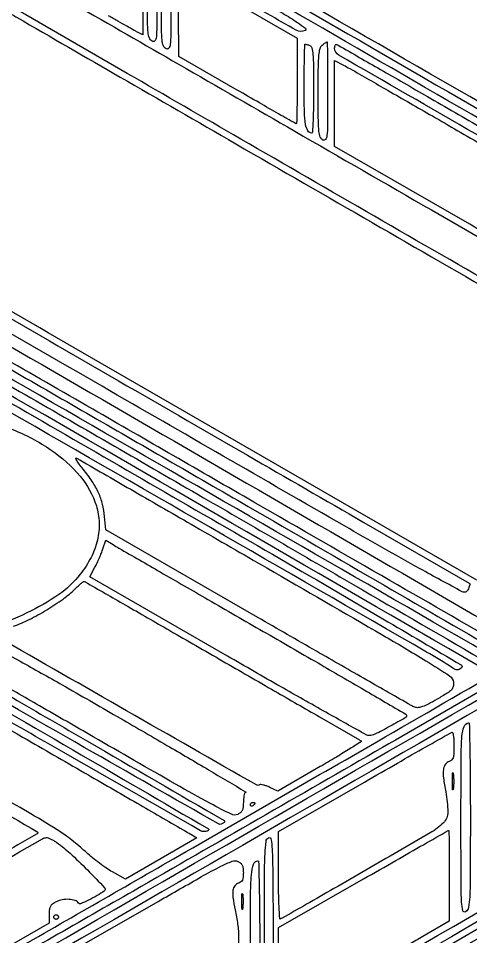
# Model space of a CAD drawing. Header units: millimetres. Extents: x -300689 to 10556, y -104928 to 107291.
# Drawn here: x -20632.93 to -20609.78, y 28146.4 to 28193.4 of the extents above; entities that cross this region are included whole.
import ezdxf

# ---------------------------------------------------------------- set-up
doc = ezdxf.new("R2010")
doc.units = ezdxf.units.MM

msp = doc.modelspace()

# ---------------------------------------------------------------- linework, layer by layer
for points in [[(-20587.7542, 28175.7718, 0.000003), (-20607.9888, 28187.4736, 0.000096), (-20626.7234, 28198.3029, 0.005259), (-20630.2787, 28200.3076, 0.046027), (-20631.3759, 28200.7856, 0.041618), (-20632.5796, 28201.0747, 0.040581), (-20633.845, 28201.1652, 0.039008), (-20635.1256, 28201.0527, 0.030329), (-20635.778, 28200.9025, 0.029744), (-20636.4119, 28200.6737, 0.022184), (-20637.1562, 28200.3139, 0.007985), (-20638.1829, 28199.7389, -0.00076), (-20639.2337, 28199.1302, -0.000008), (-20646.5784, 28194.8909, -0.000025), (-20655.045, 28190.0048, -0.000017), (-20664.8295, 28184.3592, 0.00009), (-20674.5584, 28178.7438, 0.000145)], [(-20645.2752, 28144.3472), (-20650.6471, 28147.4477, 0.000002), (-20656.6119, 28150.8904, 0.000001), (-20663.6617, 28154.9592, -0.000248)], [(-20635.3198, 28179.184, -0.00014), (-20628.2536, 28175.1086, -0.000016), (-20621.1981, 28171.0364, -0.000027), (-20615.2528, 28167.6043), (-20609.8543, 28164.4876, -0.0215), (-20609.8252, 28164.4691, -0.312493), (-20609.8172, 28164.4473, -0.013514), (-20609.8406, 28164.365, -0.018919), (-20609.8766, 28164.2638, -0.011876), (-20609.9259, 28164.1484, -0.433119), (-20610.2118, 28164.0518, -0.004065), (-20612.3732, 28165.2319, -0.0036), (-20616.241, 28167.4214, -0.000187), (-20628.6429, 28174.5664, -0.000047), (-20635.7708, 28178.6773, -0.000078), (-20641.778, 28182.1439, -0.000001), (-20647.2292, 28185.2908, -0.050996)], [(-20637.6633, 28159.4644, -0.000609), (-20632.6803, 28156.5994, -0.000112), (-20629.551, 28154.7942, -0.000174), (-20626.8508, 28153.2345, -0.00005), (-20624.5008, 28151.8756, -0.005748), (-20624.1959, 28151.6945), (-20623.8017, 28151.4543), (-20625.6279, 28150.4023), (-20627.4541, 28149.3503), (-20628.1179, 28149.7175, -0.022174), (-20628.4194, 28149.9023, -0.011449), (-20628.7802, 28150.1582, -0.011359), (-20629.1399, 28150.4388, -0.016876), (-20629.4404, 28150.7019, 0.012329), (-20629.7405, 28150.9694, 0.008048), (-20630.0991, 28151.2638, 0.008096), (-20630.4582, 28151.5396, 0.015304), (-20630.7578, 28151.7483, 0.013761), (-20632.2944, 28152.6907, 0.000054), (-20649.9004, 28162.8303, 0.000006), (-20668.1614, 28173.3441, 0.131345)], [(-20648.9355, 28140.1137, -0.000002), (-20655.0642, 28143.6439, -0.000172), (-20661.8146, 28147.5352, -0.000103), (-20669.8228, 28152.1575, 0.000222), (-20677.8417, 28156.7835, 0.000366), (-20684.6272, 28160.6873, 0.00002), (-20690.7453, 28164.2009, 0.066232), (-20690.9072, 28164.2672, -0.105165), (-20690.9928, 28164.3103, -0.088256), (-20691.0598, 28164.3868, -0.077703), (-20691.1024, 28164.4912, -0.058231), (-20691.1168, 28164.6146), (-20691.1168, 28164.907), (-20690.4206, 28164.5108, -0.001462), (-20689.8745, 28164.198, -0.000006), (-20683.9242, 28160.766, -0.000031), (-20677.169, 28156.8691, -0.000019), (-20669.2829, 28152.3188, -0.000392), (-20659.5043, 28146.6657, -0.001527), (-20653.4663, 28143.1442, -0.000198)], [(-20609.4596, 28164.6403), (-20627.8631, 28175.2605, -0.000201), (-20634.9296, 28179.3422, -0.000331), (-20640.9024, 28182.8007, -0.000019), (-20646.282, 28185.9207, -0.058317), (-20646.409, 28186.0156, -0.490813), (-20646.3964, 28186.1408, -0.002208), (-20645.0961, 28186.9443, -0.005111), (-20643.221, 28188.0653, -0.001146), (-20640.0018, 28189.9357, -0.000798), (-20636.1736, 28192.14, -0.007313), (-20634.4945, 28193.071, -0.008947), (-20633.4912, 28193.5853, -0.259504), (-20633.2128, 28193.5708, 0.008969), (-20633.0169, 28193.4528, 0.000006), (-20627.714, 28190.389, 0.000075), (-20621.8032, 28186.9752, 0.000046), (-20614.8297, 28182.9499, 0.000018), (-20607.8589, 28178.9273, 0.000029), (-20601.9572, 28175.5224, 0.000002), (-20596.6479, 28172.4597, 0.004323)], [(-20596.827, 28172.9498, 0.000002), (-20602.0089, 28175.9414, 0.000015), (-20607.8576, 28179.3177, 0.000009), (-20614.7099, 28183.2729, -0.000068), (-20621.549, 28187.2216, -0.000111), (-20627.3547, 28190.5764, -0.000011), (-20632.5472, 28193.5785, -0.010784), (-20632.7822, 28193.7213, -0.010839), (-20632.9607, 28193.8405, -0.195181), (-20632.9973, 28193.8971, -0.295726), (-20632.9759, 28193.9497, -0.023315), (-20632.8421, 28194.0342, -0.067656), (-20632.236, 28194.2773, -0.045031), (-20631.4955, 28194.3939, -0.045804), (-20630.7711, 28194.3756, -0.088918), (-20630.2188, 28194.2083, -0.012799), (-20630.0275, 28194.1044, -0.000008), (-20624.7082, 28191.0392, -0.000102), (-20618.7846, 28187.6239, -0.000062), (-20611.7957, 28183.5914), (-20593.6121, 28173.0967)], [(-20587.479, 28176.4944, 0.00006), (-20608.4934, 28188.6186, 0.00002), (-20629.8769, 28200.9513, 0.131525), (-20630.2853, 28201.0606, -0.042708), (-20630.3745, 28201.0683, -0.062374), (-20630.4498, 28201.0912, -0.081881), (-20630.5009, 28201.1249, -0.208991), (-20630.5182, 28201.1646, 0.286617), (-20630.5495, 28201.2146, 0.013539), (-20630.7381, 28201.3005, 0.01881), (-20630.9799, 28201.3922, 0.01204), (-20631.2667, 28201.4812, 0.044421), (-20632.1934, 28201.6574, 0.018405), (-20633.4675, 28201.7369, 0.018436), (-20634.7473, 28201.7224, 0.043117), (-20635.6952, 28201.5943, 0.010555), (-20636.0412, 28201.509, 0.008153), (-20636.4146, 28201.402, 0.008255), (-20636.7602, 28201.2906, 0.019514), (-20637.0126, 28201.1934, 0.029454), (-20638.4022, 28200.4957, 0.000038), (-20664.8129, 28185.2223, 0.00002), (-20691.5301, 28169.7674, 0.057545)], [(-20639.3331, 28130.3393, 0.000062), (-20613.9332, 28145.0376, 0.000017), (-20587.7607, 28160.1886, 0.057807)], [(-20587.4386, 28159.8724, -0.000019), (-20614.101, 28144.4771, -0.000018), (-20640.7724, 28129.0791, -0.037469)], [(-20633.1826, 28162.2874, 0.031376), (-20632.3793, 28162.6298, 0.019448), (-20631.4812, 28163.1258, 0.01953), (-20630.6448, 28163.6768, 0.03903), (-20630.0392, 28164.1864, -0.008774), (-20629.8742, 28164.3433, -0.013504), (-20629.7256, 28164.4724, -0.007847), (-20629.5986, 28164.5737, -0.243926), (-20629.5602, 28164.5806, -0.055442), (-20629.5136, 28164.5603, -0.000013), (-20627.4599, 28163.3804, -0.000265), (-20625.1849, 28162.0717, -0.000161), (-20622.4943, 28160.5208, -0.000002), (-20619.8013, 28158.9674, -0.000004), (-20617.518, 28157.6503), (-20615.47, 28156.4688, -0.00047), (-20615.3918, 28156.4236, -0.561615), (-20615.3908, 28156.379, -0.001783), (-20615.9647, 28156.0143, -0.006205), (-20616.6475, 28155.5956, -0.003599), (-20617.4776, 28155.1088), (-20619.6599, 28153.8498), (-20620.0674, 28154.0441, 0.022807), (-20620.2316, 28154.1134, 0.029486), (-20620.3881, 28154.161, 0.03), (-20620.5189, 28154.1842, 0.168945), (-20620.5871, 28154.169, -0.274773), (-20620.7461, 28154.1663, -0.000064), (-20627.3878, 28157.9618, -0.000065), (-20634.0273, 28161.7583, -0.266418)], [(-20663.9033, 28154.7026, -0.000091), (-20656.8151, 28150.6074, -0.000151), (-20650.8381, 28147.1502, -0.000004), (-20645.423, 28144.0159, -0.063314)], [(-20690.9627, 28169.7627, -0.000044), (-20664.2631, 28185.1528, -0.000051), (-20637.6339, 28200.4955, -0.049234), (-20636.3644, 28201.0688, -0.039282), (-20635.2549, 28201.3489, -0.033809), (-20634.0578, 28201.4705, -0.033332), (-20632.8367, 28201.4301, -0.035329), (-20631.656, 28201.2271, -0.013862), (-20631.3373, 28201.1393, -0.008909), (-20630.9726, 28201.0208, -0.008954), (-20630.6195, 28200.892, -0.016583), (-20630.3386, 28200.7728, -0.022412), (-20628.9708, 28200.0625, -0.000047), (-20608.3335, 28188.1395, -0.000029), (-20587.4622, 28176.0771, -0.036454)], [(-20690.1541, 28165.2161, 0.000032), (-20669.1298, 28153.0994, 0.000025), (-20647.999, 28140.9245, 0.038391)], [(-20676.6236, 28162.4593, -0.000008), (-20681.9918, 28165.5767, -0.266785)], [(-20646.6884, 28185.7261, -0.000014), (-20641.3, 28182.6272, -0.00023)], [(-20682.3988, 28165.3524, -0.000009), (-20676.9771, 28162.2371, -0.000339)], [(-20640.57, 28117.9185, 0.000061), (-20614.4214, 28133.0256, 0.000034), (-20587.9596, 28148.3204, 0.060489)], [(-20626.5662, 28194.7558), (-20626.5662, 28192.5492), (-20626.8356, 28192.6895, -0.008628), (-20627.0019, 28192.7797, -0.000939), (-20627.381, 28192.9948, -0.00115), (-20627.8312, 28193.2528, -0.000928), (-20628.3138, 28193.532, 0.00464)], [(-20587.152, 28171.7869, -0.000038), (-20595.0427, 28167.2113, -0.00034)], [(-20668.8135, 28173.0715, -0.000029), (-20663.402, 28169.972, -0.000538), (-20657.4019, 28166.5263, -0.000327), (-20650.3112, 28162.438, -0.000483), (-20643.2391, 28158.3452, -0.000807), (-20637.2989, 28154.8869, -0.000027), (-20631.9411, 28151.7557, -0.493951), (-20631.9341, 28151.6995, -0.062645), (-20632.0066, 28151.6441, -0.000055), (-20633.8911, 28150.5473, -0.000586), (-20635.997, 28149.3252, -0.000359), (-20638.4823, 28147.8892, -0.001266), (-20641.5548, 28146.1271, -0.004672)], [(-20633.2633, 28172.3703, -0.057461), (-20631.2539, 28171.304, -0.066311), (-20629.7745, 28169.9664, -0.100222), (-20628.9395, 28168.4504, -0.06916), (-20628.7955, 28167.5888, -0.064599), (-20628.886, 28166.6994, -0.060359), (-20629.2117, 28165.8102, -0.048299), (-20629.7611, 28164.9498, -0.075202), (-20630.8619, 28163.9119, -0.039777), (-20632.4882, 28162.9671, -0.036826), (-20634.4275, 28162.2078, -0.035185)], [(-20587.8835, 28147.8585, -0.0001), (-20614.1941, 28132.6656, -0.00011), (-20640.4408, 28117.5242, -0.054629)], [(-20641.7213, 28140.7838, 0.00005), (-20633.8271, 28145.3087, 0.000426), (-20624.984, 28150.3889, 0.000263), (-20614.5902, 28156.3789, 0.00027), (-20600.8562, 28164.3134, 0.001313)], [(-20603.8806, 28162.0954, -0.000209), (-20614.289, 28156.0856, -0.000314), (-20627.043, 28148.7392, -0.001097), (-20635.2799, 28144.0256, -0.000398)], [(-20634.6166, 28161.4714, -0.000985), (-20632.8433, 28160.4972, -0.003357), (-20630.6809, 28159.2846, -0.001544), (-20627.8797, 28157.6776, -0.001091), (-20625.3244, 28156.1936, -0.001847), (-20623.1915, 28154.9381, -0.00018), (-20621.3022, 28153.8157, -0.633377), (-20621.306, 28153.7754, 0.224515), (-20621.349, 28153.7322, 0.031995), (-20621.384, 28153.6087, 0.031266), (-20621.4084, 28153.4474, 0.021919), (-20621.4165, 28153.2638, -0.025516), (-20621.4292, 28153.0153, -0.086022), (-20621.473, 28152.8591, -0.112792), (-20621.5591, 28152.7504, -0.062259), (-20621.7041, 28152.6612, -0.22456), (-20622.0269, 28152.6658, -0.009133), (-20623.0911, 28153.2121, -0.006947), (-20624.8914, 28154.2109, -0.000717), (-20629.0993, 28156.6302, -0.000117), (-20631.8481, 28158.2168, -0.000182), (-20634.2188, 28159.587, -0.000051), (-20636.2834, 28160.7816, -0.006112)], [(-20644.2219, 28144.2167, -0.000082), (-20637.9884, 28147.7981, -0.000048), (-20631.6914, 28151.4138, -0.11793), (-20631.4948, 28151.4717, -0.101985), (-20631.409, 28151.4585, -0.022078), (-20631.27, 28151.3999, -0.02216), (-20631.1123, 28151.3163, -0.0196), (-20630.9559, 28151.2158, -0.033643), (-20630.2832, 28150.6746, -0.012041), (-20629.3979, 28149.8181, -0.004289), (-20628.5134, 28148.9046, -0.44839), (-20628.5262, 28148.7492, -0.029576), (-20628.8937, 28148.5052, -0.020634), (-20629.3338, 28148.2727, -0.011745), (-20629.7533, 28148.0848, -0.36925), (-20629.8535, 28148.1168, 0.177181), (-20630.024, 28148.251, 0.06269), (-20630.3339, 28148.3108, 0.058523), (-20630.6851, 28148.2926, 0.077347), (-20630.9885, 28148.1911, 0.037214), (-20631.1835, 28148.0712, 0.106174), (-20631.2895, 28147.9535, 0.099969), (-20631.3413, 28147.7983, 0.030783), (-20631.3566, 28147.5508), (-20631.3566, 28147.1008), (-20635.5153, 28144.6999)], [(-20629.556, 28146.0309), (-20625.7718, 28148.2077, -0.001418), (-20623.5547, 28149.4746, -0.012594), (-20622.5627, 28150.0052, -0.024175), (-20621.9829, 28150.2625, -0.201878), (-20621.702, 28150.2543, -0.062402), (-20621.5598, 28150.1667, -0.109875), (-20621.474, 28150.0594, -0.086367), (-20621.4296, 28149.9074, -0.027914), (-20621.4165, 28149.6724, -0.025547), (-20621.4279, 28149.4482, -0.079058), (-20621.4668, 28149.3021, -0.115846), (-20621.5386, 28149.2073, -0.096397), (-20621.6499, 28149.1466, 0.147186), (-20621.8507, 28149.0093, 0.13644), (-20621.9499, 28148.7798, 0.069984), (-20621.9487, 28148.404, 0.016091), (-20621.8379, 28147.778, -0.009438), (-20621.7686, 28147.4146, -0.008621), (-20621.7107, 28147.0378, -0.008657), (-20621.6707, 28146.6994, -0.027598), (-20621.6604, 28146.4722), (-20621.6647, 28146.0309)], [(-20644.2507, 28070.0039, 0.000011), (-20635.0942, 28075.2642, 0.000299)]]:
    msp.add_lwpolyline(points, format="xyb")
for points in [[(-20625.9913, 28196.6056, -0.17173), (-20625.9216, 28196.4594, -0.01092), (-20625.8815, 28195.979, -0.011635), (-20625.8552, 28195.2916, -0.003724), (-20625.8476, 28194.2692, -0.001405), (-20625.8517, 28192.824, -0.027778), (-20625.8788, 28192.3814, -0.189331), (-20625.9566, 28192.2358, -0.326921), (-20626.0871, 28192.2262, -0.162428), (-20626.223, 28192.3907, -0.066673), (-20626.2914, 28192.6757, -0.023458), (-20626.321, 28193.2114, -0.002087), (-20626.3266, 28194.5625, -0.004106), (-20626.3198, 28195.401, -0.00684), (-20626.2985, 28196.1069, -0.001872), (-20626.2697, 28196.7123, -0.399274), (-20626.2308, 28196.7493, -0.102712), (-20626.1842, 28196.7396, -0.032763), (-20626.121, 28196.7071, -0.031128), (-20626.0534, 28196.6606, -0.030136)], [(-20625.129, 28194.2301, -0.001248), (-20625.1332, 28192.5735, -0.023717), (-20625.1603, 28192.0565, -0.140692), (-20625.2357, 28191.8675, -0.36595), (-20625.3686, 28191.8391, -0.179155), (-20625.5052, 28191.9934, -0.067743), (-20625.5733, 28192.2778, -0.023002), (-20625.6026, 28192.8232, -0.001937), (-20625.6081, 28194.2326, -0.002243), (-20625.6021, 28195.5595, -0.019651), (-20625.5738, 28196.1468, -0.045936), (-20625.5155, 28196.4684, -0.195486), (-20625.3985, 28196.6199, -0.004566), (-20625.316, 28196.6669, -0.006456), (-20625.2417, 28196.7072, -0.003906), (-20625.1786, 28196.7397, -0.086883), (-20625.159, 28196.7456, -0.446384), (-20625.1467, 28196.7349, -0.000141), (-20625.1378, 28196.0082, -0.001862), (-20625.1312, 28195.1958, -0.001114)], [(-20620.9497, 28194.5589, -0.002101), (-20619.4014, 28193.6578, -0.013698), (-20618.6378, 28193.1804, -0.024744), (-20618.2386, 28192.886, -0.558329), (-20618.2542, 28192.7694, -0.237872), (-20618.711, 28192.791, -0.002353), (-20621.6392, 28194.4642, -0.002209), (-20624.5623, 28196.1701, -0.265518), (-20624.7698, 28196.5332, -0.046682), (-20624.7569, 28196.6706, -0.375826), (-20624.7109, 28196.7067, -0.115373), (-20624.6184, 28196.6797, -0.004953), (-20624.3228, 28196.5092, 0.002069), (-20624.0237, 28196.3344, 0.000132), (-20623.1475, 28195.8275, 0.000194), (-20622.103, 28195.2241, 0.000144)], [(-20618.662, 28190.1947, -0.002062), (-20618.6655, 28189.3558, -0.003439), (-20618.6761, 28188.6495, -0.000476), (-20618.6905, 28188.026, -0.407228), (-20618.7102, 28188.0068, -0.130035), (-20618.7465, 28188.0164, -0.000093), (-20619.6183, 28188.5126, -0.001076), (-20620.5897, 28189.0684, -0.000657), (-20621.7341, 28189.7286), (-20624.7099, 28191.4504), (-20624.7424, 28193.676), (-20624.775, 28195.9017), (-20621.7185, 28194.1422), (-20618.662, 28192.3826)], [(-20617.1051, 28189.6193, -0.001217), (-20617.1093, 28187.9227, -0.023142), (-20617.1364, 28187.3933, -0.135973), (-20617.2115, 28187.1983, -0.371899), (-20617.3446, 28187.1685, -0.179953), (-20617.4814, 28187.3233, -0.0672), (-20617.5494, 28187.61, -0.022795), (-20617.5787, 28188.1601, -0.001911), (-20617.5842, 28189.5846, -0.002308), (-20617.578, 28190.9152, -0.019054), (-20617.5494, 28191.5195, -0.042963), (-20617.4909, 28191.8577, -0.167621), (-20617.3746, 28192.0317, -0.005328), (-20617.2921, 28192.0929, -0.007683), (-20617.2178, 28192.1452, -0.00443), (-20617.1544, 28192.1875, -0.113738), (-20617.1351, 28192.1946, -0.448123), (-20617.1228, 28192.1839, -0.000134), (-20617.1139, 28191.4397, -0.001819), (-20617.1073, 28190.608, -0.001088)], [(-20618.0131, 28192.0059, -0.24904), (-20617.9089, 28191.8862, -0.036273), (-20617.8572, 28191.5565, -0.018295), (-20617.8298, 28190.9677, -0.002472), (-20617.8237, 28189.7305, -0.004076), (-20617.8306, 28188.8859, -0.006791), (-20617.8518, 28188.1748, -0.001845), (-20617.8806, 28187.5647, -0.399397), (-20617.9195, 28187.5277, -0.267106), (-20618.1183, 28187.6421, -0.092673), (-20618.2334, 28187.9655, -0.034536), (-20618.29, 28188.6066, -0.004755), (-20618.3027, 28189.9469, -0.002202), (-20618.2991, 28190.7643, -0.003671), (-20618.288, 28191.4524, -0.000543), (-20618.2731, 28192.0587, -0.406717), (-20618.2526, 28192.0786, -0.065182), (-20618.2229, 28192.0747, -0.008575), (-20618.1616, 28192.0573, -0.009838), (-20618.0893, 28192.0338, -0.008099)], [(-20609.1637, 28187.7673, -0.000876), (-20605.2913, 28185.5255, -0.00525), (-20603.2896, 28184.3337, -0.003502), (-20602.0088, 28183.5405, -0.594152), (-20602.0171, 28183.41, -0.24363), (-20602.469, 28183.4292, -0.000404), (-20609.4992, 28187.4643, -0.000383), (-20616.5335, 28191.5166, -0.266233), (-20616.7444, 28191.879, -0.04623), (-20616.7374, 28191.9603, -0.085467), (-20616.7148, 28192.0224, -0.136009), (-20616.6811, 28192.0558, -0.222824), (-20616.6417, 28192.0587, -0.038711), (-20616.5604, 28192.02, -0.000025), (-20614.4021, 28190.7816, -0.000314), (-20611.9984, 28189.4002, -0.000192)], [(-20609.1411, 28186.8974), (-20602.4345, 28183.0217), (-20602.4019, 28180.7682), (-20602.3692, 28178.5147), (-20602.6414, 28178.6904, 0.011947), (-20602.8563, 28178.8219, 0.000071), (-20604.8652, 28179.9864, 0.000298), (-20607.159, 28181.3138, 0.00019), (-20609.8297, 28182.8558), (-20616.7458, 28186.8455), (-20616.7458, 28189.0453), (-20616.7458, 28191.2452), (-20616.2967, 28191.0091, -0.009253), (-20615.9631, 28190.8258, -0.000135), (-20614.0095, 28189.7039, -0.00037), (-20611.7438, 28188.3997, -0.000244)], [(-20632.5842, 28174.1446, -0.000314), (-20623.4505, 28168.8665, -0.000521), (-20615.7574, 28164.4038, -0.000015), (-20608.7978, 28160.3566, -0.216572), (-20608.7451, 28160.2823, -0.195615), (-20608.7541, 28160.2368, -0.114221), (-20608.795, 28160.1978, -0.081924), (-20608.8629, 28160.1714, -0.051832), (-20608.9476, 28160.1626, -0.13181), (-20609.4523, 28160.298, -0.000025), (-20633.0338, 28173.9339, -0.000014), (-20656.7133, 28187.6288, -0.563156), (-20656.7165, 28187.7878, -0.021476), (-20656.6528, 28187.8245, -0.021144), (-20656.5859, 28187.8558, -0.021579), (-20656.525, 28187.8782, -0.071824), (-20656.4831, 28187.8852, -0.136815), (-20656.4195, 28187.869, -0.000005), (-20649.4286, 28183.8496, -0.000244), (-20641.7222, 28179.4139, -0.000147)], [(-20632.8801, 28173.459, -0.000258), (-20620.3042, 28166.1899, -0.001871), (-20614.272, 28162.6689, -0.000478), (-20610.2713, 28160.3084, -0.5365), (-20610.2628, 28160.1434, -0.053044), (-20610.3717, 28160.0792, -0.111576), (-20610.4674, 28160.0595, -0.100341), (-20610.5689, 28160.082, -0.037588), (-20610.698, 28160.1514, 0.011541), (-20612.0435, 28160.9686, 0.000022), (-20634.1429, 28173.6993, 0.000002), (-20656.8378, 28186.7717, 0.131395), (-20656.978, 28186.8092, -0.222898), (-20657.0266, 28186.832, -0.07645), (-20657.0677, 28186.9003, -0.058143), (-20657.0957, 28187.0007, -0.039026), (-20657.105, 28187.1195), (-20657.105, 28187.4298), (-20656.3991, 28187.0297, -0.001908), (-20655.8431, 28186.7118, -0.000007), (-20649.1992, 28182.8782, -0.000036), (-20641.6762, 28178.5367, -0.000023)], [(-20649.1409, 28185.6714, -0.033857), (-20648.2682, 28185.2427, -0.000031), (-20628.6298, 28173.8841, -0.000029), (-20608.9661, 28162.5076, -0.03634), (-20608.2156, 28161.9973, -0.043744), (-20607.8956, 28161.6948, -0.033095), (-20607.5992, 28161.3127, -0.054974), (-20607.4486, 28161.0263, -0.63666), (-20607.5139, 28160.9577, -0.049883), (-20607.6151, 28161.0032, -0.000006), (-20613.915, 28164.6293, -0.00017), (-20620.878, 28168.6403, -0.000102), (-20629.1236, 28173.3961, -0.000424), (-20638.6093, 28178.8805, -0.001223), (-20645.1711, 28182.7033, -0.00011), (-20650.4182, 28185.7789, -0.624463), (-20650.4114, 28185.8678, -0.099149), (-20650.1949, 28185.9073, -0.034116), (-20649.8763, 28185.8801, -0.031484), (-20649.511, 28185.7998, -0.027425)], [(-20629.4227, 28173.1865, -0.000247), (-20621.1653, 28168.4166, -0.000411), (-20614.2134, 28164.3886, -0.000008), (-20607.9143, 28160.7319, -0.258992), (-20607.886, 28160.6844, -0.171279), (-20607.8969, 28160.6503, -0.054603), (-20607.934, 28160.6109, -0.047164), (-20607.9882, 28160.573, -0.037582), (-20608.0527, 28160.5425, -0.226005), (-20608.3349, 28160.5646, -0.000016), (-20629.832, 28172.9504, -0.000012), (-20651.358, 28185.3544, -0.42326), (-20651.3995, 28185.519, -0.11719), (-20651.3639, 28185.5546, -0.048996), (-20651.3026, 28185.5844, -0.044886), (-20651.2276, 28185.6047, -0.043863), (-20651.1497, 28185.6116, -0.130576), (-20651.0029, 28185.5726, -0.000029), (-20644.6879, 28181.9617, -0.000599), (-20637.6934, 28177.9506, -0.000363)], [(-20646.2297, 28166.1506, -0.000222), (-20637.0844, 28160.8641, -0.00037), (-20629.385, 28156.4012, -0.000007), (-20622.4057, 28152.3487, -0.258061), (-20622.3772, 28152.3012, -0.172775), (-20622.3881, 28152.267, -0.054453), (-20622.4255, 28152.2276, -0.047004), (-20622.4801, 28152.1894, -0.037288), (-20622.5453, 28152.1587, -0.224866), (-20622.6832, 28152.1692, -0.000036), (-20629.5573, 28156.0905, -0.000819), (-20637.2638, 28160.5042, -0.000464), (-20646.5871, 28165.8758, -0.000048), (-20655.7443, 28171.1641, -0.00008), (-20663.4626, 28175.6242, -0.000001), (-20670.4649, 28179.6719, -0.047756), (-20670.5146, 28179.7074, -0.43847), (-20670.5164, 28179.7675, -0.046481), (-20670.3944, 28179.8663, -0.041802), (-20670.2442, 28179.9492, -0.203611), (-20670.1491, 28179.951, -0.035169), (-20670.0939, 28179.9241, -0.000001), (-20663.0941, 28175.8856, -0.00006), (-20655.3797, 28171.4335, -0.000036)], [(-20646.9254, 28165.687, -0.00031), (-20637.812, 28160.4151, -0.000517), (-20630.1449, 28155.9628, -0.000011), (-20623.2035, 28151.9222, -0.357292), (-20623.1829, 28151.8671, -0.173381), (-20623.2098, 28151.8334, -0.054559), (-20623.2688, 28151.8051, -0.047058), (-20623.3467, 28151.7858, -0.037262), (-20623.4332, 28151.7794, -0.130549), (-20623.601, 28151.824, -0.000031), (-20630.5957, 28155.8226, -0.000618), (-20638.3451, 28160.2659, -0.000374), (-20647.507, 28165.5434, -0.000313), (-20661.8793, 28173.8485, -0.003146), (-20667.8557, 28177.3574, -0.00594), (-20670.9637, 28179.2589, -0.850963), (-20670.8774, 28179.4631, -0.070701), (-20670.7385, 28179.4075, -0.000012), (-20663.7674, 28175.3982, -0.000292), (-20656.0532, 28170.9554, -0.000177)], [(-20587.5428, 28170.7018, -0.057339), (-20587.7977, 28170.5127, -0.000003), (-20614.0584, 28155.3474, -0.000001), (-20640.394, 28140.1392, -0.131676), (-20640.5297, 28140.1028, -0.308124), (-20640.5485, 28140.1156, -0.038086), (-20640.5639, 28140.1655, -0.034381), (-20640.5746, 28140.2344, -0.021374), (-20640.5781, 28140.3162, -0.267867), (-20640.3928, 28140.6371, -0.000021), (-20614.0238, 28155.8705, -0.000019), (-20587.6365, 28171.1116, -0.499387), (-20587.4231, 28171.0208, -0.094572), (-20587.4191, 28170.9454, -0.056028), (-20587.4412, 28170.8578, -0.053318), (-20587.4843, 28170.772, -0.061522)], [(-20620.2189, 28165.2743, -0.000466), (-20614.2786, 28161.8348, -0.005991), (-20612.0729, 28160.5193, -0.008888), (-20610.8599, 28159.7461, -0.224722), (-20610.6619, 28159.4182, -0.085547), (-20610.6769, 28159.2018, -0.133367), (-20610.7668, 28159.0392, -0.061097), (-20610.9806, 28158.8669, -0.007365), (-20611.5002, 28158.5543, -0.009701), (-20611.9493, 28158.3046, -0.035755), (-20612.2462, 28158.1732, -0.059575), (-20612.4627, 28158.1234, -0.119021), (-20612.6359, 28158.146, -0.037921), (-20612.8349, 28158.2403, -0.000135), (-20615.1052, 28159.5362, -0.000726), (-20617.6745, 28161.0086, -0.000455), (-20620.6749, 28162.7374), (-20628.4526, 28167.2284), (-20628.5145, 28167.9007, 0.039699), (-20628.6233, 28168.5298, 0.043531), (-20628.8283, 28169.1139, 0.039709), (-20629.1495, 28169.6965, 0.025062), (-20629.6093, 28170.3227, -0.00954), (-20629.8126, 28170.5822, -0.024923), (-20629.9455, 28170.7783, -0.078671), (-20629.9855, 28170.876, -0.652047), (-20629.9579, 28170.8968, -0.003687), (-20629.7845, 28170.7983, -0.000007), (-20627.0071, 28169.195, -0.000052), (-20623.8846, 28167.3919, -0.000032)], [(-20620.3985, 28162.0273, -0.000673), (-20617.5954, 28160.4083, -0.001109), (-20615.2306, 28159.0311, -0.000075), (-20613.1079, 28157.7883, -0.181283), (-20613.0641, 28157.7343, -0.358549), (-20613.1105, 28157.6128, -0.004246), (-20613.9087, 28157.1676, -0.007674), (-20614.6834, 28156.7593, -0.117951), (-20614.975, 28156.6895, -0.128179), (-20615.1279, 28156.7294, -0.000292), (-20617.1902, 28157.8843, -0.001904), (-20619.5111, 28159.1976, -0.00118), (-20622.2277, 28160.7569), (-20629.2753, 28164.8243), (-20629.0119, 28165.3078, 0.013371), (-20628.9006, 28165.5259, 0.008802), (-20628.7838, 28165.7822, 0.008859), (-20628.6788, 28166.0358, 0.016872), (-20628.6051, 28166.2438), (-20628.4615, 28166.6962), (-20628.0827, 28166.4649, 0.006029), (-20627.791, 28166.2917, 0.000059), (-20625.6692, 28165.066, 0.000194), (-20623.2259, 28163.6562, 0.000126)], [(-20587.5428, 28158.9682, -0.054869), (-20587.7752, 28158.7975, -0.000003), (-20613.9682, 28143.6666, -0.000004), (-20640.1, 28128.5715, -0.03642), (-20640.4893, 28128.3829, -0.260716), (-20640.5271, 28128.3879, -0.15312), (-20640.5545, 28128.4259, -0.081653), (-20640.5658, 28128.497, -0.038429), (-20640.5582, 28128.5901, -0.225813), (-20640.3001, 28128.9653, -0.000027), (-20613.9946, 28144.1651, -0.000022), (-20587.6479, 28159.3853, -0.501297), (-20587.4231, 28159.2888, -0.092231), (-20587.4191, 28159.2119, -0.056439), (-20587.4412, 28159.1235, -0.05404), (-20587.4843, 28159.0377, -0.06364)], [(-20609.7998, 28152.5866, -0.000762), (-20609.8044, 28149.5186, -0.011421), (-20609.8321, 28148.4487, -0.029985), (-20609.8927, 28147.8942, -0.214166), (-20610.0393, 28147.6755, -0.506648), (-20610.1826, 28147.7326, -0.0506), (-20610.2483, 28148.1613, -0.012132), (-20610.2748, 28149.1523, -0.00062), (-20610.2788, 28152.3672, -0.001082), (-20610.2718, 28155.5986, -0.018452), (-20610.228, 28156.6599, -0.067774), (-20610.1199, 28157.1588, -0.286772), (-20609.8896, 28157.3388, -0.439204), (-20609.8528, 28157.3063, -0.000354), (-20609.8261, 28155.9467, -0.002957), (-20609.8062, 28154.4118, -0.001768)], [(-20610.6381, 28156.1587, -0.010804), (-20610.6466, 28155.7661, -0.06311), (-20610.6813, 28155.5628, -0.12911), (-20610.7536, 28155.4456, -0.114129), (-20610.8773, 28155.3723, 0.168187), (-20611.0788, 28155.2221, 0.120324), (-20611.1779, 28154.9567, 0.061825), (-20611.1755, 28154.5218, 0.01523), (-20611.0618, 28153.8153, -0.043433), (-20610.9541, 28152.7741, -0.205447), (-20611.1766, 28152.2311, -0.062), (-20611.8593, 28151.7091, -0.001656), (-20615.145, 28149.8033, -0.000338), (-20616.7877, 28148.8593, -0.000545), (-20618.1881, 28148.0577, -0.000076), (-20619.4343, 28147.3465, -0.038783), (-20619.5151, 28147.3083, -0.507744), (-20619.5576, 28147.336, -0.002414), (-20619.588, 28147.9412, -0.007489), (-20619.6097, 28148.6598, -0.004339), (-20619.6154, 28149.5239), (-20619.6108, 28151.7794), (-20615.2143, 28154.3161, -0.000697), (-20613.5222, 28155.2892, -0.001134), (-20612.0828, 28156.11, -0.000124), (-20610.7956, 28156.8398, -0.106471), (-20610.7279, 28156.861, -0.386362), (-20610.6924, 28156.8342, -0.015006), (-20610.6645, 28156.6581, -0.019929), (-20610.6445, 28156.4305, -0.011876)], [(-20610.6712, 28153.965, -0.108536), (-20610.6888, 28153.9152, -0.707215), (-20610.7053, 28153.9188, -0.025693), (-20610.7166, 28154.0752, -0.005179), (-20610.7195, 28154.3542, -0.005179), (-20610.7166, 28154.6332, -0.025693), (-20610.7053, 28154.7897, -0.707215), (-20610.6888, 28154.7933, -0.108536), (-20610.6712, 28154.7434, -0.019375), (-20610.6562, 28154.5662, -0.011494), (-20610.6513, 28154.3542, -0.011494), (-20610.6562, 28154.1422, -0.019375)], [(-20620.8177, 28153.2236, -0.151918), (-20620.8255, 28153.1983, -0.038439), (-20620.8529, 28153.1645, -0.035638), (-20620.8916, 28153.129, -0.029505), (-20620.9374, 28153.0967, -0.082592), (-20620.9832, 28153.078, -0.161196), (-20621.022, 28153.0817, -0.182303), (-20621.0478, 28153.1071, -0.108972), (-20621.0572, 28153.1496, -0.093332), (-20621.0481, 28153.198, -0.09642), (-20621.022, 28153.2391, -0.099167), (-20620.9831, 28153.2667, -0.105053), (-20620.9374, 28153.2764, -0.042167), (-20620.8916, 28153.2725, -0.061769), (-20620.8529, 28153.2609, -0.081139), (-20620.8266, 28153.2438, -0.210953)], [(-20610.8776, 28149.5139), (-20610.8776, 28147.1886), (-20612.2249, 28146.4135, 0.000158), (-20612.9396, 28146.002, 0.000043), (-20614.0647, 28145.3537, 0.000044), (-20615.3396, 28144.6187, 0.000046), (-20616.5961, 28143.894), (-20619.6201, 28142.1496), (-20619.6154, 28144.5094), (-20619.6108, 28146.8692), (-20615.2741, 28149.354, -0.000275), (-20613.6092, 28150.3067, -0.000454), (-20612.2026, 28151.1089, -0.000017), (-20610.9304, 28151.8328, -0.127783), (-20610.9075, 28151.839, -0.412871), (-20610.8953, 28151.827, -0.000163), (-20610.8864, 28151.1561, -0.002013), (-20610.8798, 28150.4056, -0.001206)], [(-20619.9926, 28141.9431, -0.034522), (-20620.0524, 28141.8804, -0.035854), (-20620.1194, 28141.8275, -0.038353), (-20620.1838, 28141.7906, -0.111293), (-20620.2335, 28141.7794, -0.407218), (-20620.277, 28141.8219, -0.000495), (-20620.308, 28143.1724, -0.003474), (-20620.3312, 28144.7131, -0.002016), (-20620.3386, 28146.5639, -0.000881), (-20620.3335, 28149.4749, -0.009802), (-20620.3067, 28150.636, -0.018129), (-20620.2561, 28151.2751, -0.240809), (-20620.1291, 28151.4656, -0.520665), (-20620.0022, 28151.4044, -0.027221), (-20619.9455, 28150.8739, -0.010592), (-20619.9123, 28149.7986, -0.000777), (-20619.8882, 28146.8448, -0.001557), (-20619.8803, 28144.6083, -0.005424), (-20619.8955, 28143.1638, -0.003038), (-20619.9239, 28142.1239, -0.166324)], [(-20620.5782, 28145.94, -0.000853), (-20620.5829, 28143.1517, -0.012466), (-20620.6108, 28142.1686, -0.033739), (-20620.6725, 28141.66, -0.209062), (-20620.8177, 28141.4479, -0.490762), (-20620.9587, 28141.5001, -0.061864), (-20621.0266, 28141.8722, -0.013555), (-20621.0532, 28142.7612, -0.000692), (-20621.0572, 28145.6467, -0.001653), (-20621.0479, 28148.4647, -0.01897), (-20620.9985, 28149.5724, -0.054105), (-20620.8927, 28150.1209, -0.329201), (-20620.674, 28150.2824, -0.407209), (-20620.6348, 28150.2441, -0.000479), (-20620.6063, 28149.0068, -0.003447), (-20620.585, 28147.6051, -0.002067)], [(-20621.4494, 28147.8594, -0.069146), (-20621.4675, 28147.792, -0.756877), (-20621.484, 28147.7941, -0.031761), (-20621.4959, 28147.9294, -0.005499), (-20621.4991, 28148.1866, -0.005888), (-20621.4965, 28148.4448, -0.025342), (-20621.4854, 28148.598, -0.556092), (-20621.4685, 28148.6058, -0.212532), (-20621.4507, 28148.578, -0.024559), (-20621.435, 28148.4246, -0.012695), (-20621.4298, 28148.2319, -0.01259), (-20621.4345, 28148.0331, -0.018638)], [(-20587.4832, 28147.2817, -0.065364), (-20587.6141, 28147.1813, -0.000001), (-20612.7375, 28132.663, -0.000029), (-20636.255, 28119.0745, -0.002283), (-20639.96, 28116.9566, -0.003841), (-20640.3735, 28116.7269, -0.082709), (-20640.5048, 28116.6812, -0.417636), (-20640.5586, 28116.7198, -0.078356), (-20640.5588, 28116.8543, -0.224815), (-20640.4036, 28117.0822, -0.000246), (-20635.1775, 28120.1485, -0.0014), (-20627.7376, 28124.4808, -0.000258), (-20613.9914, 28132.4243, -0.000315), (-20601.6661, 28139.5279, -0.001101), (-20593.6987, 28144.0898, -0.000085), (-20587.527, 28147.6042, -0.501293), (-20587.4234, 28147.5589, -0.059959), (-20587.4151, 28147.484, -0.05073), (-20587.424, 28147.4048, -0.053032), (-20587.4476, 28147.3333, -0.090503)], [(-20630.8775, 28147.4081, -0.099038), (-20630.8867, 28147.3624, -0.097945), (-20630.9127, 28147.3236, -0.097945), (-20630.9516, 28147.2975, -0.099038), (-20630.9973, 28147.2884, -0.099038), (-20631.043, 28147.2975, -0.097945), (-20631.0819, 28147.3236, -0.097945), (-20631.1079, 28147.3624, -0.099038), (-20631.117, 28147.4081, -0.099038), (-20631.1079, 28147.4539, -0.097945), (-20631.0819, 28147.4927, -0.097945), (-20631.043, 28147.5188, -0.099038), (-20630.9973, 28147.5279, -0.099038), (-20630.9516, 28147.5188, -0.097945), (-20630.9127, 28147.4927, -0.097945), (-20630.8867, 28147.4539, -0.099038)]]:
    msp.add_lwpolyline(points, format="xyb", close=True)

doc.saveas('drawing.dxf')
